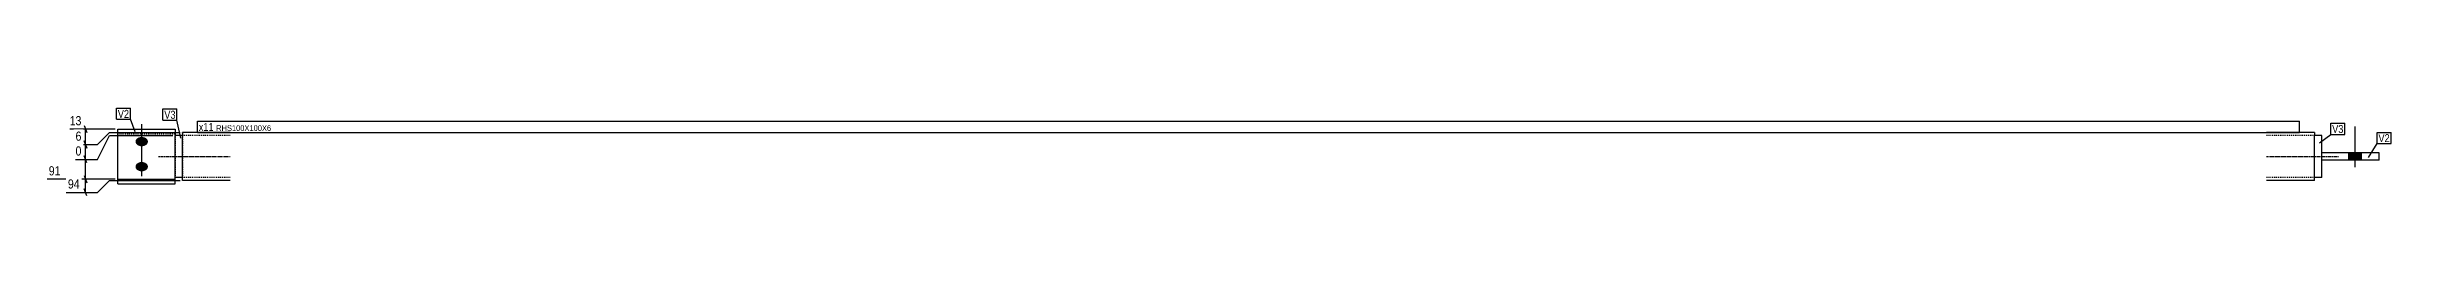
# Model space of a CAD drawing. Header units: millimetres. Extents: x 12 to 21163, y 5 to 398.
# Drawn here: x 12 to 4904, y 12 to 196 of the extents above; entities that cross this region are included whole.
import ezdxf

# ---------------------------------------------------------------- set-up
doc = ezdxf.new("R2010")
doc.units = ezdxf.units.MM
doc.linetypes.add('DXK_LINE_DOT2', pattern=[3.9198, 1.9599, -1.9599])
doc.linetypes.add('DXK_LINE_DOT3', pattern=[5.9187, 2.979, -0.9799, 0.9799, -0.9799])
for name, color, linetype in [('MÅLSÆTNING', 7, 'Continuous'), ('STÅL', 7, 'Continuous'), ('TEKST', 7, 'Continuous')]:
    doc.layers.add(name, color=color, linetype=linetype)
doc.styles.add('Arial Narrow', font='ARIALN.TTF', dxfattribs={"height": 0.2})

msp = doc.modelspace()

# ---------------------------------------------------------------- hatches: boundary and pattern name
at = {"layer": 'STÅL', "linetype": 'Continuous'}
for points in [[(209.5, 115.9), (206.8, 116.1), (204.3, 116.8), (201.9, 117.8), (199.9, 119.1), (198.3, 120.8), (197.2, 122.6), (196.6, 124.6), (196.6, 126.7), (197.2, 128.7), (198.3, 130.5), (199.9, 132.2), (201.9, 133.5), (204.3, 134.6), (206.8, 135.2), (209.5, 135.4), (212.2, 135.2), (214.8, 134.6), (217.2, 133.5), (219.2, 132.2), (220.8, 130.5), (221.9, 128.7), (222.5, 126.7), (222.5, 124.6), (221.9, 122.6), (220.8, 120.8), (219.2, 119.1), (217.2, 117.8), (214.8, 116.8), (212.2, 116.1)], [(4842.5, 102), (4816.5, 102), (4816.5, 87), (4842.5, 87)], [(4842.5, 102), (4816.5, 102), (4816.5, 87), (4842.5, 87)], [(209.5, 63.5), (206.8, 63.7), (204.3, 64.3), (201.9, 65.4), (199.9, 66.7), (198.3, 68.4), (197.2, 70.2), (196.6, 72.2), (196.6, 74.2), (197.2, 76.2), (198.3, 78.1), (199.9, 79.7), (201.9, 81.1), (204.3, 82.1), (206.8, 82.8), (209.5, 83), (212.2, 82.8), (214.8, 82.1), (217.2, 81.1), (219.2, 79.7), (220.8, 78.1), (221.9, 76.2), (222.5, 74.2), (222.5, 72.2), (221.9, 70.2), (220.8, 68.4), (219.2, 66.7), (217.2, 65.4), (214.8, 64.3), (212.2, 63.7)]]:
    msp.add_hatch(color=96, dxfattribs=at).paths.add_polyline_path(points)

# ---------------------------------------------------------------- linework, layer by layer
at = {"layer": 'MÅLSÆTNING', "color": 7, "linetype": 'Continuous'}
for p, q in [((154.5, 151.9), (59.3, 151.9)), ((89.2, 159.4), (95.2, 144.4)), ((92.2, 119.5), (92.2, 151.9)), ((71.5, 119.5), (117.2, 119.5)), ((71.5, 119.5), (117.2, 119.5)), ((95.2, 112), (89.2, 127)), ((89.2, 127), (95.2, 112)), ((92.2, 88.5), (92.2, 119.5)), ((117.2, 119.5), (142.2, 144.5)), ((117.2, 119.5), (142.2, 144.5)), ((117.2, 88.5), (142.2, 138.5)), ((117.2, 88.5), (142.2, 138.5)), ((142.2, 144.5), (289.5, 144.5)), ((142.2, 144.5), (289.5, 144.5)), ((142.2, 138.5), (274.5, 138.5)), ((142.2, 138.5), (274.5, 138.5)), ((71.5, 88.5), (117.2, 88.5)), ((71.5, 88.5), (117.2, 88.5)), ((95.2, 81), (89.2, 96)), ((95.2, 81), (89.2, 96)), ((89.2, 54.5), (95.2, 39.5)), ((89.2, 54.5), (95.2, 39.5)), ((92.2, 47), (92.2, 88.5)), ((154.5, 47), (12, 47)), ((154.5, 47), (12, 47)), ((52, 19.5), (117.2, 19.5)), ((95.2, 12), (89.2, 27)), ((92.2, 19.5), (92.2, 47)), ((117.2, 19.5), (142.2, 44.5)), ((142.2, 44.5), (289.5, 44.5))]:
    msp.add_line(p, q, dxfattribs=at)
at = {"layer": 'STÅL', "color": 2, "linetype": 'Continuous'}
for p, q in [((159.5, 37.1), (159.5, 151.9)), ((159.5, 151.9), (279.5, 151.9)), ((279.5, 151.9), (279.5, 138.5)), ((294.5, 138.5), (279.5, 138.5)), ((279.5, 50.5), (279.5, 138.5)), ((394.5, 144.5), (294.5, 144.5)), ((294.5, 144.5), (294.5, 138.5)), ((294.5, 50.5), (294.5, 138.5)), ((4744.5, 144.5), (4644.5, 144.5)), ((4744.5, 144.5), (4744.5, 143.6)), ((4744.5, 143.6), (4744.5, 141)), ((4744.5, 141), (4744.5, 138.5)), ((4759.5, 138.5), (4744.5, 138.5)), ((4744.5, 50.5), (4744.5, 138.5)), ((4759.5, 50.5), (4759.5, 138.5)), ((4879.5, 102), (4759.5, 102)), ((4759.5, 87), (4759.5, 102)), ((4879.5, 87), (4879.5, 102)), ((279.5, 37.1), (279.5, 50.5)), ((294.5, 50.5), (279.5, 50.5)), ((294.5, 45.4), (294.5, 50.5)), ((4759.5, 50.5), (4744.5, 50.5)), ((4744.5, 44.5), (4744.5, 50.5)), ((4879.5, 87), (4759.5, 87)), ((159.5, 47), (279.5, 47)), ((159.5, 37.1), (279.5, 37.1)), ((294.5, 44.5), (294.5, 45.4)), ((394.5, 44.5), (294.5, 44.5)), ((4744.5, 44.5), (4644.5, 44.5))]:
    msp.add_line(p, q, dxfattribs=at)
at = {"layer": 'STÅL', "color": 96, "linetype": 'Continuous'}
for p, q in [((209.5, 105.8), (209.5, 162.1)), ((4829.5, 72), (4829.5, 157)), ((4829.5, 72), (4829.5, 157)), ((209.5, 53.4), (209.5, 109.7)), ((4816.5, 87), (4816.5, 102)), ((4816.5, 87), (4816.5, 102)), ((4842.5, 87), (4842.5, 102)), ((4842.5, 87), (4842.5, 102))]:
    msp.add_line(p, q, dxfattribs=at)
at = {"layer": 'STÅL', "color": 7, "linetype": 'DXK_LINE_DOT2'}
for p, q in [((159.5, 141.9), (279.5, 141.9)), ((279.5, 138.5), (279.5, 50.5)), ((294.5, 143.6), (294.5, 144.5)), ((394.5, 138.5), (294.5, 138.5)), ((294.5, 138.5), (294.5, 50.5)), ((4744.5, 138.5), (4644.5, 138.5)), ((4744.5, 144.5), (4744.5, 143.6)), ((4744.5, 50.5), (4744.5, 138.5)), ((394.5, 50.5), (294.5, 50.5)), ((4744.5, 50.5), (4644.5, 50.5))]:
    msp.add_line(p, q, dxfattribs=at)
at = {"layer": 'STÅL', "color": 7, "linetype": 'DXK_LINE_DOT3'}
for p, q in [((244.5, 94.5), (394.5, 94.5)), ((4644.5, 94.5), (4794.5, 94.5))]:
    msp.add_line(p, q, dxfattribs=at)

# ---------------------------------------------------------------- next in the draw order: wipeouts: each hides what was drawn before it
at = {"color": 0, "linetype": 'Continuous'}
msp.add_wipeout([(87.7, 155.9), (87.7, 183.9), (55.3, 183.9), (55.3, 155.9)], dxfattribs=at).dxf.layer = 'MÅLSÆTNING'
at = {"color": 0}
for points in [[(183.2, 175.3), (183.2, 192.8), (159.7, 192.8), (159.7, 175.3)], [(280.2, 173.5), (280.2, 191), (256.7, 191), (256.7, 173.5)], [(359.6, 147.9), (359.6, 165.4), (328.7, 165.4), (328.7, 147.9)], [(4804.8, 143.7), (4804.8, 161.2), (4781.4, 161.2), (4781.4, 143.7)], [(4901.4, 124.5), (4901.4, 142), (4878, 142), (4878, 124.5)]]:
    msp.add_wipeout(points, dxfattribs=at).dxf.layer = 'TEKST'

# ---------------------------------------------------------------- next in the draw order: texts
at = {"layer": 'MÅLSÆTNING', "color": 3, "linetype": 'Continuous', "style": 'Arial Narrow'}
msp.add_text('13', height=19.09, dxfattribs=at).set_placement((59.3, 159.9))

# ---------------------------------------------------------------- next in the draw order: wipeouts: each hides what was drawn before it
at = {"color": 0}
for points in [[(183.2, 175.3), (183.2, 192.8), (159.7, 192.8), (159.7, 175.3)], [(280.2, 173.5), (280.2, 191), (256.7, 191), (256.7, 173.5)], [(359.6, 147.9), (359.6, 165.4), (328.7, 165.4), (328.7, 147.9)], [(4804.8, 143.7), (4804.8, 161.2), (4781.4, 161.2), (4781.4, 143.7)], [(4901.4, 124.5), (4901.4, 142), (4878, 142), (4878, 124.5)]]:
    msp.add_wipeout(points, dxfattribs=at).dxf.layer = 'TEKST'

# ---------------------------------------------------------------- next in the draw order: linework, layer by layer
at = {"layer": 'TEKST', "color": 7, "linetype": 'Continuous'}
for p, q in [((156.7, 195.8), (186.2, 195.8)), ((156.7, 172.3), (156.7, 195.8)), ((186.2, 172.3), (186.2, 195.8)), ((156.7, 172.3), (186.2, 172.3)), ((195.6, 146.2), (186.2, 172.3)), ((253.7, 194), (283.2, 194)), ((253.7, 170.5), (253.7, 194)), ((253.7, 170.5), (283.2, 170.5)), ((283.2, 170.5), (283.2, 194)), ((291.3, 132.6), (283.2, 170.5)), ((325.7, 144.9), (325.7, 168.4)), ((4778.4, 164.2), (4807.8, 164.2)), ((4778.4, 140.7), (4778.4, 164.2)), ((4807.8, 140.7), (4807.8, 164.2)), ((326.8, 144.5), (325.7, 144.9)), ((4754.9, 123.1), (4778.4, 140.7)), ((4778.4, 140.7), (4807.8, 140.7)), ((4857.1, 92.7), (4875, 121.5)), ((4875, 145), (4904.4, 145)), ((4875, 121.5), (4875, 145)), ((4875, 121.5), (4904.4, 121.5)), ((4904.4, 121.5), (4904.4, 145))]:
    msp.add_line(p, q, dxfattribs=at)

# ---------------------------------------------------------------- next in the draw order: texts
at = {"layer": 'TEKST', "color": 3, "style": 'Arial Narrow'}
for s, p in [('V2', (159.7, 175.3)), ('V3', (256.7, 173.5)), ('V3', (4781.4, 143.7)), ('V2', (4878, 124.5))]:
    msp.add_text(s, height=16.7, dxfattribs=at).set_placement(p)

# ---------------------------------------------------------------- next in the draw order: wipeouts: each hides what was drawn before it
at = {"color": 0, "linetype": 'Continuous'}
msp.add_wipeout([(87.7, 123.5), (87.7, 151.5), (67.5, 151.5), (67.5, 123.5)], dxfattribs=at).dxf.layer = 'MÅLSÆTNING'
at = {"color": 0}
msp.add_wipeout([(4710.4, 147.9), (4710.4, 160.4), (364.9, 160.4), (364.9, 147.9)], dxfattribs=at).dxf.layer = 'TEKST'

# ---------------------------------------------------------------- next in the draw order: texts
at = {"layer": 'MÅLSÆTNING', "color": 3, "linetype": 'Continuous', "style": 'Arial Narrow'}
msp.add_text('6', height=19.1, dxfattribs=at).set_placement((71.5, 127.5))

# ---------------------------------------------------------------- next in the draw order: wipeouts: each hides what was drawn before it
at = {"color": 0}
msp.add_wipeout([(4710.4, 147.9), (4710.4, 160.4), (364.9, 160.4), (364.9, 147.9)], dxfattribs=at).dxf.layer = 'TEKST'

# ---------------------------------------------------------------- next in the draw order: linework, layer by layer
at = {"layer": 'TEKST', "color": 7, "linetype": 'Continuous'}
for p, q in [((325.7, 168.4), (4713.4, 168.4)), ((4713.4, 144.9), (4713.4, 168.4)), ((325.7, 144.9), (4713.4, 144.9))]:
    msp.add_line(p, q, dxfattribs=at)

# ---------------------------------------------------------------- next in the draw order: texts
at = {"layer": 'TEKST', "color": 3, "style": 'Arial Narrow'}
for s, height, p in [('x11', 16.7, (328.7, 147.9)), ('RHS100X100X6', 11.93, (364.9, 147.9))]:
    msp.add_text(s, height=height, dxfattribs=at).set_placement(p)

# ---------------------------------------------------------------- next in the draw order: wipeouts: each hides what was drawn before it
at = {"color": 0, "linetype": 'Continuous'}
msp.add_wipeout([(87.7, 92.5), (87.7, 120.5), (67.5, 120.5), (67.5, 92.5)], dxfattribs=at).dxf.layer = 'MÅLSÆTNING'

# ---------------------------------------------------------------- next in the draw order: texts
at = {"layer": 'MÅLSÆTNING', "color": 3, "linetype": 'Continuous', "style": 'Arial Narrow'}
msp.add_text('0', height=19.1, dxfattribs=at).set_placement((71.5, 96.5))

# ---------------------------------------------------------------- next in the draw order: wipeouts: each hides what was drawn before it
at = {"color": 0, "linetype": 'Continuous'}
msp.add_wipeout([(44, 51), (44, 79), (11.6, 79), (11.6, 51)], dxfattribs=at).dxf.layer = 'MÅLSÆTNING'

# ---------------------------------------------------------------- next in the draw order: wipeouts: each hides what was drawn before it
msp.add_wipeout([(84, 23.5), (84, 51.5), (51.6, 51.5), (51.6, 23.5)], dxfattribs=at).dxf.layer = 'MÅLSÆTNING'

# ---------------------------------------------------------------- next in the draw order: texts
at = {"layer": 'MÅLSÆTNING', "color": 3, "linetype": 'Continuous', "style": 'Arial Narrow'}
for s, p in [('91', (15.6, 55)), ('94', (55.6, 27.5))]:
    msp.add_text(s, height=19.09, dxfattribs=at).set_placement(p)

doc.saveas('drawing.dxf')
